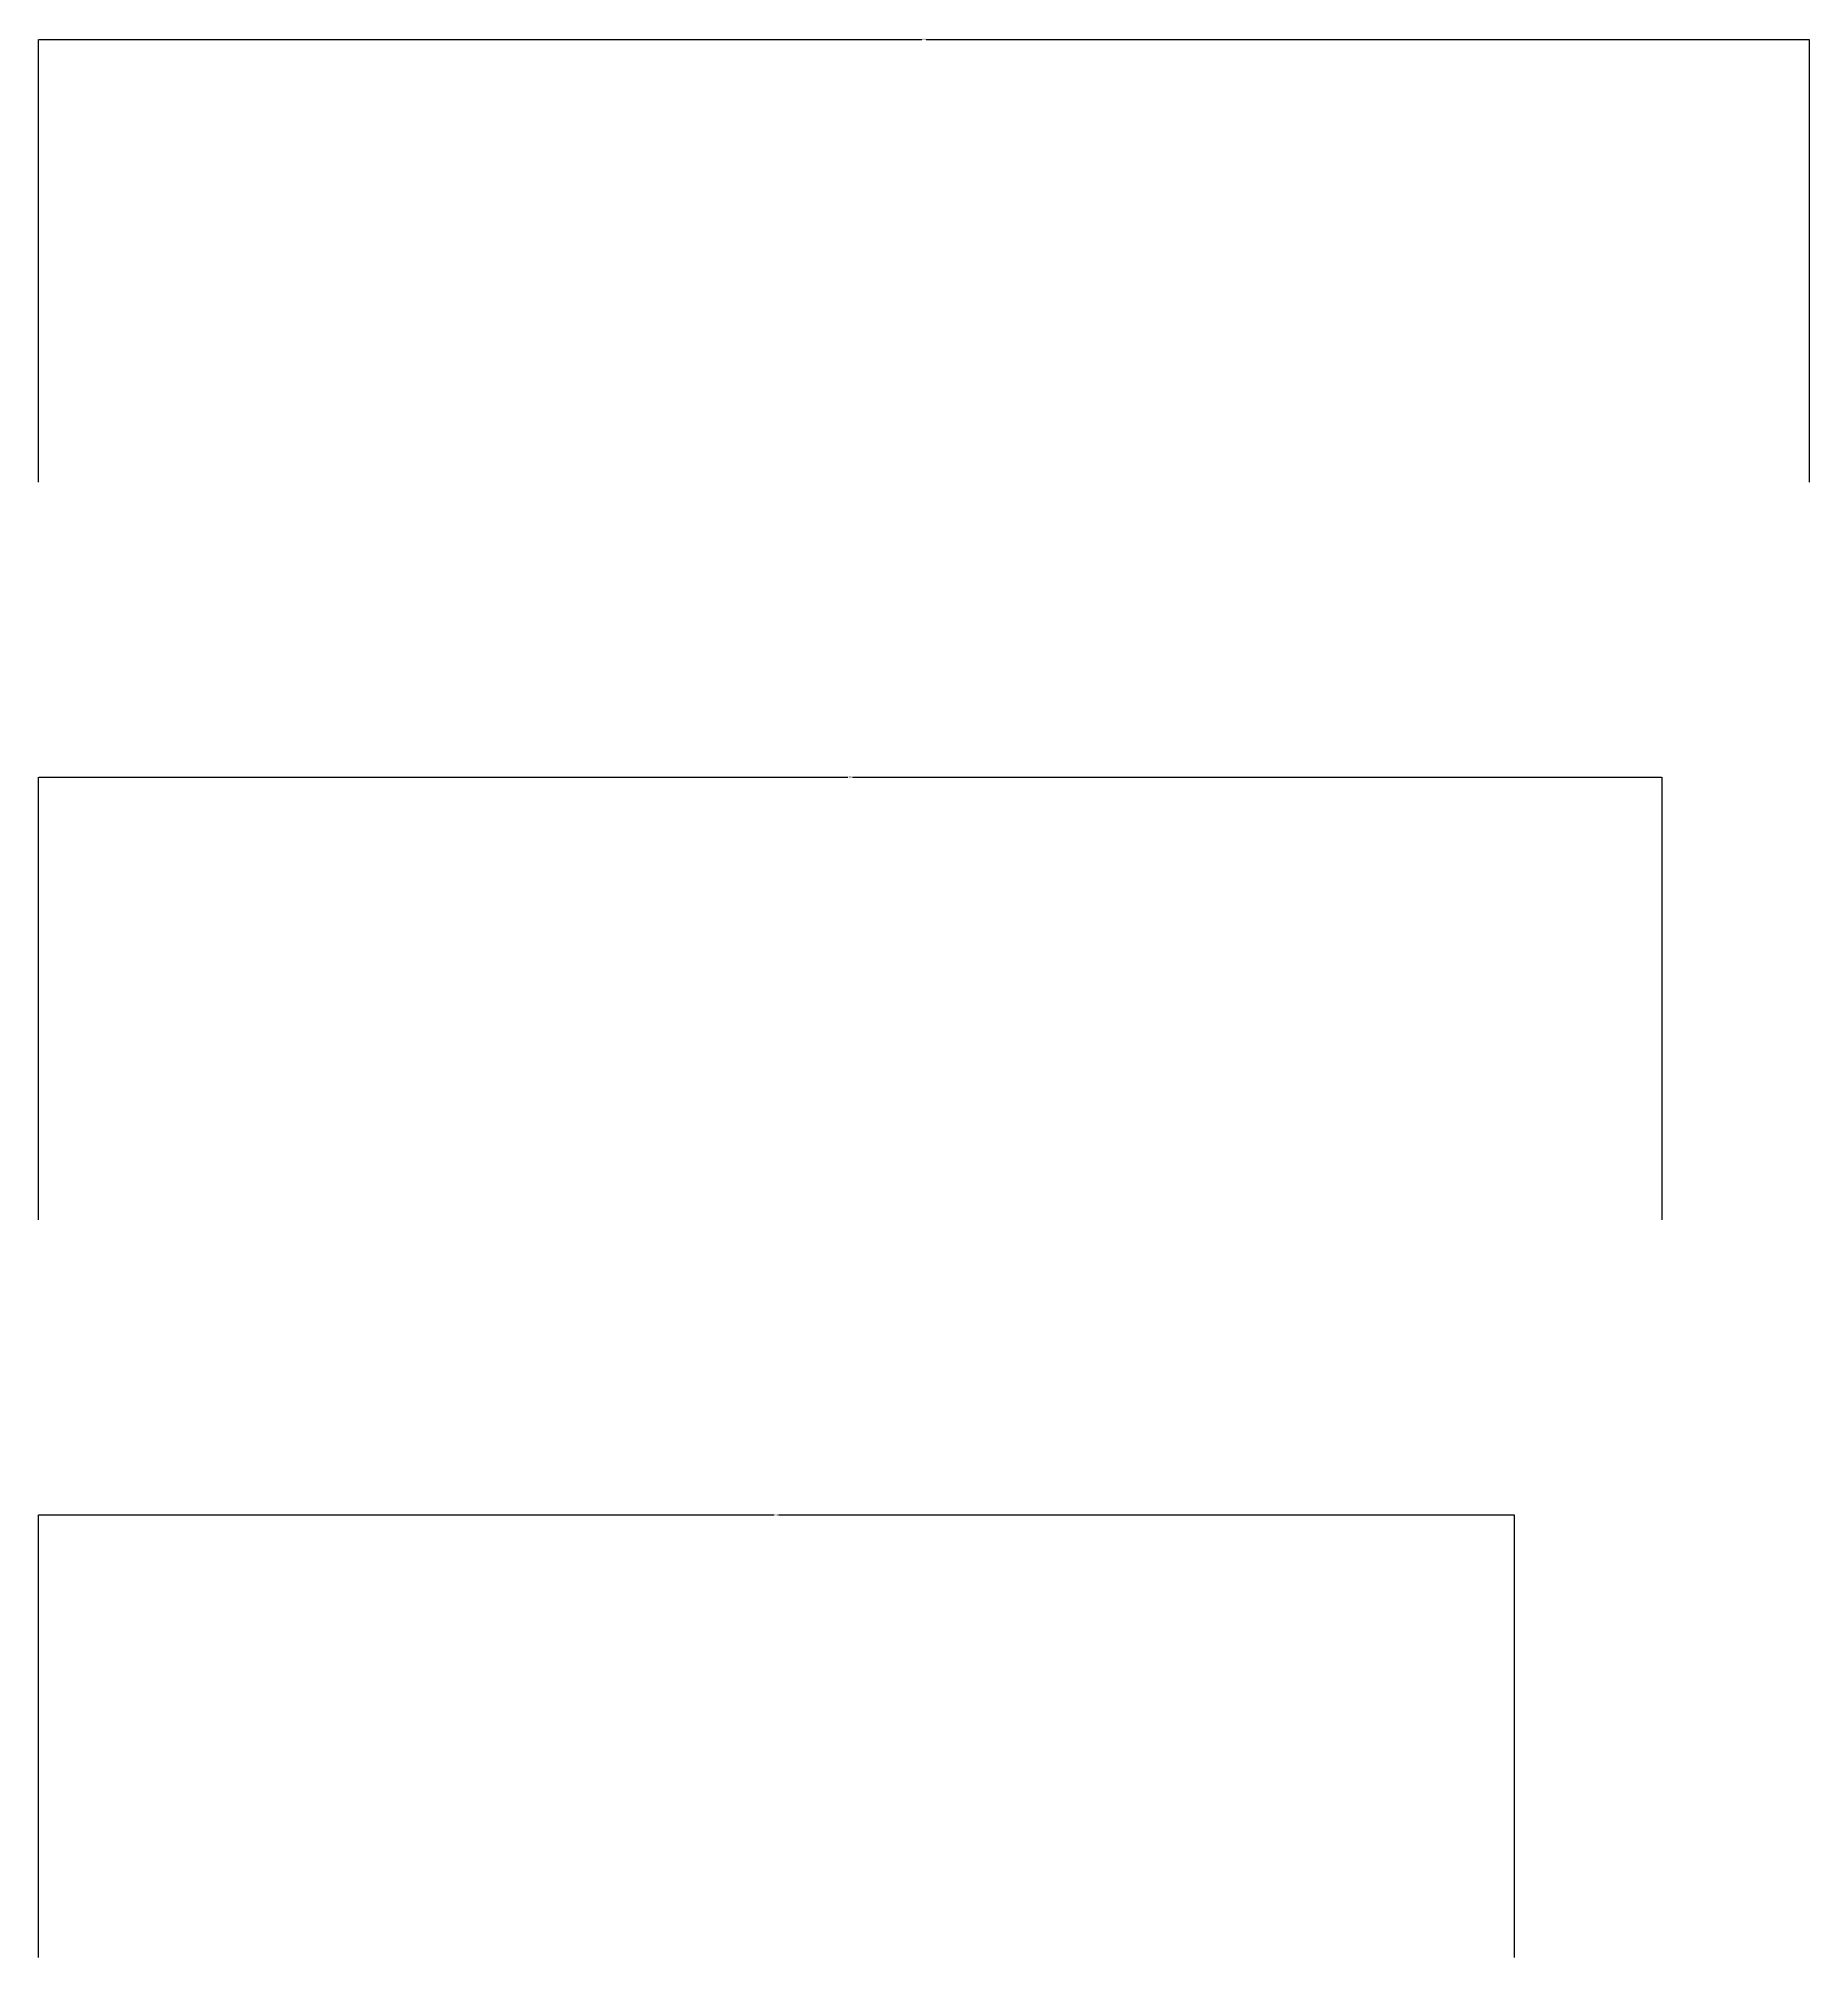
# Model space of a CAD drawing. Header units: millimetres. Extents: x 0 to 2100, y 0 to 5801.
# Drawn here: x 0 to 1200, y 0 to 1301 of the extents above; entities that cross this region are included whole.
import ezdxf

# ---------------------------------------------------------------- set-up
doc = ezdxf.new("R2010")
doc.units = ezdxf.units.MM
doc.dimstyles.get("Standard").update_dxf_attribs({"dimtxt": 2.5, "dimasz": 2.5, "dimexe": 1.25, "dimexo": 0.625, "dimtad": 1, "dimcen": 2.5, "dimazin": 3, "dimtfac": 1, "dimtmove": 0, "dimatfit": 3})

# ---------------------------------------------------------------- blocks, each defined once
blk = doc.blocks.new('_CLOSEDFILLED')
at = {"color": 0, "linetype": 'BYBLOCK'}
blk.add_solid([(-1, 0.2), (0, 0), (-1, -0.2)], dxfattribs=at)
blk = doc.blocks.new('*D1')
for p, q in [((0, 0), (0, 300)), ((0.25, 300), (498.5, 300)), ((501.5, 300), (999.75, 300)), ((1000, 0), (1000, 300))]:
    blk.add_line(p, q)
at = {"layer": 'Defpoints'}
for p in [(0, 300), (0, 0), (1000, 0)]:
    blk.add_point(p, dxfattribs=at)
at = {"xscale": 0.25, "yscale": 0.25, "rotation": 180}
blk.add_blockref('_CLOSEDFILLED', (0, 300), dxfattribs=at)
at = {"xscale": 0.25, "yscale": 0.25}
blk.add_blockref('_CLOSEDFILLED', (1000, 300), dxfattribs=at)
at = {"insert": (500, 300), "char_height": 1, "attachment_point": 5}
blk.add_mtext('500', dxfattribs=at)
blk = doc.blocks.new('*D2')
for p, q in [((0, 500), (0, 800)), ((0.25, 800), (548.5, 800)), ((551.5, 800), (1099.75, 800)), ((1100, 500), (1100, 800))]:
    blk.add_line(p, q)
at = {"layer": 'Defpoints'}
for p in [(0, 800), (0, 500), (1100, 500)]:
    blk.add_point(p, dxfattribs=at)
at = {"xscale": 0.25, "yscale": 0.25, "rotation": 180}
blk.add_blockref('_CLOSEDFILLED', (0, 800), dxfattribs=at)
at = {"xscale": 0.25, "yscale": 0.25}
blk.add_blockref('_CLOSEDFILLED', (1100, 800), dxfattribs=at)
at = {"insert": (550, 800), "char_height": 1, "attachment_point": 5}
blk.add_mtext('550', dxfattribs=at)
blk = doc.blocks.new('*D3')
for p, q in [((0, 1000), (0, 1300)), ((0.25, 1300), (598.5, 1300)), ((601.5, 1300), (1199.75, 1300)), ((1200, 1000), (1200, 1300))]:
    blk.add_line(p, q)
at = {"layer": 'Defpoints'}
for p in [(0, 1300), (0, 1000), (1200, 1000)]:
    blk.add_point(p, dxfattribs=at)
at = {"xscale": 0.25, "yscale": 0.25, "rotation": 180}
blk.add_blockref('_CLOSEDFILLED', (0, 1300), dxfattribs=at)
at = {"xscale": 0.25, "yscale": 0.25}
blk.add_blockref('_CLOSEDFILLED', (1200, 1300), dxfattribs=at)
at = {"insert": (600, 1300), "char_height": 1, "attachment_point": 5}
blk.add_mtext('600', dxfattribs=at)

msp = doc.modelspace()

# ---------------------------------------------------------------- dimensions: what is measured, and where the dimension line sits
for base, p1, p2, text, picture, middle in [((0, 1300), (0, 1000), (1200, 1000), '600', '*D3', (600, 1300)), ((0, 800), (0, 500), (1100, 500), '550', '*D2', (550, 800)), ((0, 300), (0, 0), (1000, 0), '500', '*D1', (500, 300))]:
    dim = msp.add_linear_dim(base=base, p1=p1, p2=p2, text=text, dimstyle='Standard')
    dim.commit()
    dim.dimension.update_dxf_attribs({"geometry": picture, "text_midpoint": middle})

doc.saveas('drawing.dxf')
